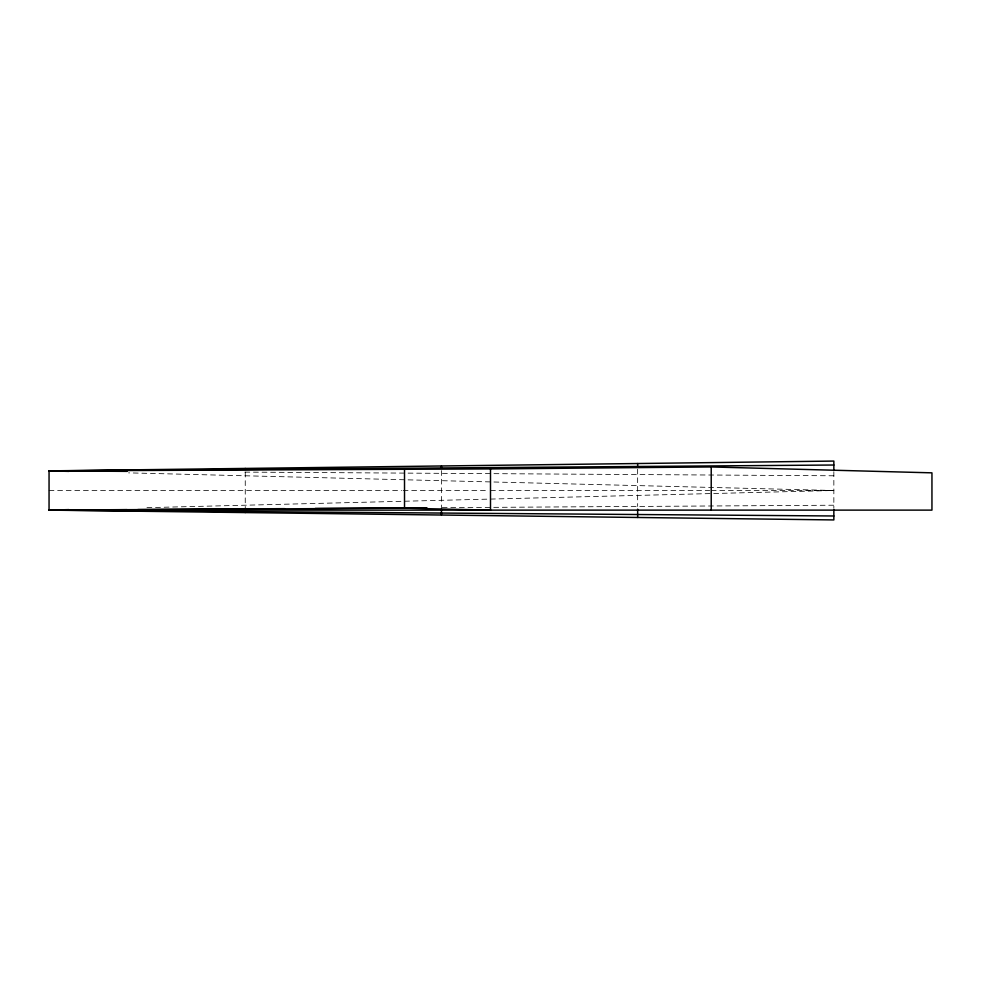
<?xml version="1.0" encoding="UTF-8"?>
<svg xmlns="http://www.w3.org/2000/svg" width="981" height="981" viewBox="0 0 981 981"><rect width="100%" height="100%" fill="white"/><g stroke="black" fill="none" stroke-linecap="round" stroke-linejoin="round"><path stroke-width="0.74" stroke-dasharray="4.91 3.68" d="M146.954 507.668L833.85 490.5L128.597 472.867M442.21 507.668L833.85 505.215M49.05 490.5L401.597 490.5M403.13 490.5L488.967 490.5M490.5 490.5L709.692 490.5M711.225 490.5L833.85 490.5M244.87 472.106L833.85 475.785M833.85 471.751L833.85 507.913M637.65 469.176L637.65 506.441M441.45 470.635L441.45 507.668M245.25 472.106L245.25 508.894"/><path stroke-width="1.47" d="M833.85 470.402L833.85 461.07L49.05 470.88L49.05 510.12L68.94 509.617M68.94 471.383L49.05 470.88L490.5 468.918L711.225 466.956L931.95 472.842L931.95 510.12L49.05 510.12L833.85 519.93L833.85 509.249M833.85 465.019L49.05 470.88L127.076 471.37M833.85 515.981L49.05 510.12L127.076 509.63M137.781 509.568L284.637 508.649M315.244 508.452L426.919 507.753M49.05 510.12L404.515 508.158L490.5 510.12L490.5 468.918M711.225 466.956L711.225 510.12M637.65 463.523L637.65 466.478M637.65 509.139L637.65 517.478M441.45 465.975L441.45 467.949M441.45 509.016L441.45 515.025M404.515 468.918L404.515 508.158M245.25 468.428L245.25 469.409M245.25 508.894L245.25 512.572"/></g></svg>
